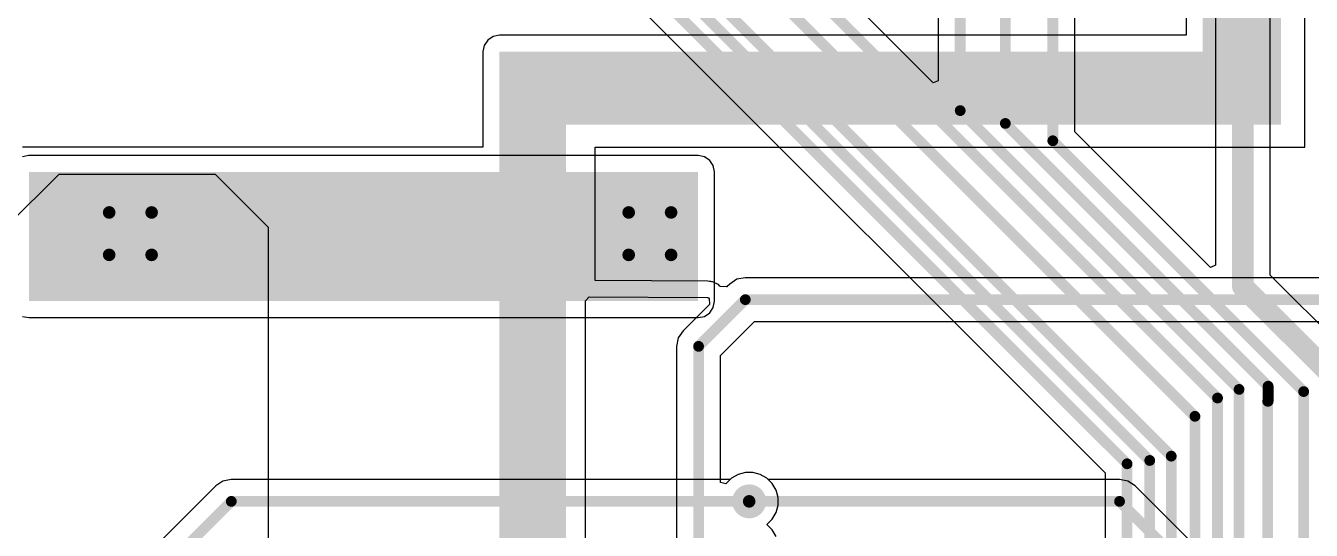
# Model space of a CAD drawing. Header units: millimetres. Extents: x -1.53 to 7.44, y -0.61 to 4.57.
# Drawn here: x 5.317 to 6.511, y 2.344 to 2.813 of the extents above; entities that cross this region are included whole.
import ezdxf

# ---------------------------------------------------------------- set-up
doc = ezdxf.new("R2010")
doc.units = ezdxf.units.MM
doc.header["$MEASUREMENT"] = 0
for name, color, linetype in [('BottomLayer', 5, 'Continuous'), ('BottomSolder', 6, 'Continuous'), ('TopLayer', 1, 'Continuous'), ('TopSolder', 216, 'Continuous'), ('ViaHoleLayer', 16, 'Continuous')]:
    doc.layers.add(name, color=color, linetype=linetype)

msp = doc.modelspace()

# ---------------------------------------------------------------- hatches: boundary and pattern name
at = {"layer": 'BottomLayer'}
msp.add_hatch(color=5, dxfattribs=at).paths.add_polyline_path([(5.32, 2.557), (5.9416, 2.557), (5.9416, 2.677), (5.32, 2.677)])
h = msp.add_hatch(color=5, dxfattribs=at)
edge = h.paths.add_edge_path()
edge.add_arc((5.3946, 2.6394), 0.0118, 0, 360)
h = msp.add_hatch(color=5, dxfattribs=at)
edge = h.paths.add_edge_path()
edge.add_arc((5.434, 2.6394), 0.0118, 0, 360)
h = msp.add_hatch(color=5, dxfattribs=at)
edge = h.paths.add_edge_path()
edge.add_arc((5.8771, 2.6394), 0.0118, 0, 360)
h = msp.add_hatch(color=5, dxfattribs=at)
edge = h.paths.add_edge_path()
edge.add_arc((5.9165, 2.6394), 0.0118, 0, 360)
h = msp.add_hatch(color=5, dxfattribs=at)
edge = h.paths.add_edge_path()
edge.add_arc((5.3946, 2.6), 0.0118, 0, 360)
h = msp.add_hatch(color=5, dxfattribs=at)
edge = h.paths.add_edge_path()
edge.add_arc((5.434, 2.6), 0.0118, 0, 360)
h = msp.add_hatch(color=5, dxfattribs=at)
edge = h.paths.add_edge_path()
edge.add_arc((5.8771, 2.6), 0.0118, 0, 360)
h = msp.add_hatch(color=5, dxfattribs=at)
edge = h.paths.add_edge_path()
edge.add_arc((5.9165, 2.6), 0.0118, 0, 360)
h = msp.add_hatch(color=5, dxfattribs=at)
edge = h.paths.add_edge_path()
edge.add_arc((5.989, 2.371), 0.0118, 0, 360)
at = {"layer": 'BottomSolder'}
h = msp.add_hatch(color=6, dxfattribs=at)
edge = h.paths.add_edge_path()
edge.add_arc((5.3946, 2.6394), 0.0158, 0, 360)
h = msp.add_hatch(color=6, dxfattribs=at)
edge = h.paths.add_edge_path()
edge.add_arc((5.434, 2.6394), 0.0158, 0, 360)
h = msp.add_hatch(color=6, dxfattribs=at)
edge = h.paths.add_edge_path()
edge.add_arc((5.8771, 2.6394), 0.0158, 0, 360)
h = msp.add_hatch(color=6, dxfattribs=at)
edge = h.paths.add_edge_path()
edge.add_arc((5.9165, 2.6394), 0.0158, 0, 360)
h = msp.add_hatch(color=6, dxfattribs=at)
edge = h.paths.add_edge_path()
edge.add_arc((5.3946, 2.6), 0.0158, 0, 360)
h = msp.add_hatch(color=6, dxfattribs=at)
edge = h.paths.add_edge_path()
edge.add_arc((5.434, 2.6), 0.0158, 0, 360)
h = msp.add_hatch(color=6, dxfattribs=at)
edge = h.paths.add_edge_path()
edge.add_arc((5.8771, 2.6), 0.0158, 0, 360)
h = msp.add_hatch(color=6, dxfattribs=at)
edge = h.paths.add_edge_path()
edge.add_arc((5.9165, 2.6), 0.0158, 0, 360)
h = msp.add_hatch(color=6, dxfattribs=at)
edge = h.paths.add_edge_path()
edge.add_arc((5.989, 2.371), 0.0158, 0, 360)
at = {"layer": 'TopLayer'}
for points in [[(6.4102, 2.721), (6.4828, 2.721), (6.4828, 3.043), (6.4102, 3.043)], [(5.819, 2.21), (5.819, 2.7888), (5.757, 2.7888), (5.757, 2.21)], [(5.767, 2.721), (6.4828, 2.721), (6.4828, 2.7888), (5.767, 2.7888)]]:
    msp.add_hatch(color=1, dxfattribs=at).paths.add_polyline_path(points)
h = msp.add_hatch(color=1, dxfattribs=at)
edge = h.paths.add_edge_path()
edge.add_arc((5.3946, 2.6394), 0.0118, 0, 360)
h = msp.add_hatch(color=1, dxfattribs=at)
edge = h.paths.add_edge_path()
edge.add_arc((5.434, 2.6394), 0.0118, 0, 360)
h = msp.add_hatch(color=1, dxfattribs=at)
edge = h.paths.add_edge_path()
edge.add_arc((5.8771, 2.6394), 0.0118, 0, 360)
h = msp.add_hatch(color=1, dxfattribs=at)
edge = h.paths.add_edge_path()
edge.add_arc((5.9165, 2.6394), 0.0118, 0, 360)
h = msp.add_hatch(color=1, dxfattribs=at)
edge = h.paths.add_edge_path()
edge.add_arc((5.3946, 2.6), 0.0118, 0, 360)
h = msp.add_hatch(color=1, dxfattribs=at)
edge = h.paths.add_edge_path()
edge.add_arc((5.434, 2.6), 0.0118, 0, 360)
h = msp.add_hatch(color=1, dxfattribs=at)
edge = h.paths.add_edge_path()
edge.add_arc((5.8771, 2.6), 0.0118, 0, 360)
h = msp.add_hatch(color=1, dxfattribs=at)
edge = h.paths.add_edge_path()
edge.add_arc((5.9165, 2.6), 0.0118, 0, 360)
h = msp.add_hatch(color=1, dxfattribs=at)
edge = h.paths.add_edge_path()
edge.add_arc((5.989, 2.371), 0.0118, 0, 360)
at = {"layer": 'TopSolder'}
h = msp.add_hatch(color=216, dxfattribs=at)
edge = h.paths.add_edge_path()
edge.add_arc((5.3946, 2.6394), 0.0158, 0, 360)
h = msp.add_hatch(color=216, dxfattribs=at)
edge = h.paths.add_edge_path()
edge.add_arc((5.434, 2.6394), 0.0158, 0, 360)
h = msp.add_hatch(color=216, dxfattribs=at)
edge = h.paths.add_edge_path()
edge.add_arc((5.8771, 2.6394), 0.0158, 0, 360)
h = msp.add_hatch(color=216, dxfattribs=at)
edge = h.paths.add_edge_path()
edge.add_arc((5.9165, 2.6394), 0.0158, 0, 360)
h = msp.add_hatch(color=216, dxfattribs=at)
edge = h.paths.add_edge_path()
edge.add_arc((5.3946, 2.6), 0.0158, 0, 360)
h = msp.add_hatch(color=216, dxfattribs=at)
edge = h.paths.add_edge_path()
edge.add_arc((5.434, 2.6), 0.0158, 0, 360)
h = msp.add_hatch(color=216, dxfattribs=at)
edge = h.paths.add_edge_path()
edge.add_arc((5.8771, 2.6), 0.0158, 0, 360)
h = msp.add_hatch(color=216, dxfattribs=at)
edge = h.paths.add_edge_path()
edge.add_arc((5.9165, 2.6), 0.0158, 0, 360)
h = msp.add_hatch(color=216, dxfattribs=at)
edge = h.paths.add_edge_path()
edge.add_arc((5.989, 2.371), 0.0158, 0, 360)
at = {"layer": 'ViaHoleLayer'}
h = msp.add_hatch(color=16, dxfattribs=at)
edge = h.paths.add_edge_path()
edge.add_arc((5.3946, 2.6394), 0.00591, 0, 360)
h = msp.add_hatch(color=16, dxfattribs=at)
edge = h.paths.add_edge_path()
edge.add_arc((5.434, 2.6394), 0.00591, 0, 360)
h = msp.add_hatch(color=16, dxfattribs=at)
edge = h.paths.add_edge_path()
edge.add_arc((5.8771, 2.6394), 0.00591, 0, 360)
h = msp.add_hatch(color=16, dxfattribs=at)
edge = h.paths.add_edge_path()
edge.add_arc((5.9165, 2.6394), 0.00591, 0, 360)
h = msp.add_hatch(color=16, dxfattribs=at)
edge = h.paths.add_edge_path()
edge.add_arc((5.3946, 2.6), 0.00591, 0, 360)
h = msp.add_hatch(color=16, dxfattribs=at)
edge = h.paths.add_edge_path()
edge.add_arc((5.434, 2.6), 0.00591, 0, 360)
h = msp.add_hatch(color=16, dxfattribs=at)
edge = h.paths.add_edge_path()
edge.add_arc((5.8771, 2.6), 0.00591, 0, 360)
h = msp.add_hatch(color=16, dxfattribs=at)
edge = h.paths.add_edge_path()
edge.add_arc((5.9165, 2.6), 0.00591, 0, 360)
h = msp.add_hatch(color=16, dxfattribs=at)
edge = h.paths.add_edge_path()
edge.add_arc((5.989, 2.371), 0.00591, 0, 360)

# ---------------------------------------------------------------- linework, layer by layer
at = {"layer": 'BottomLayer'}
for p, q in [((6.2914, 2.7144), (6.2914, 3.379)), ((6.1646, 3.3194), (6.1646, 2.7618)), ((6.16, 2.7598), (5.8624, 3.0574)), ((6.422, 2.9737), (6.422, 2.5904)), ((6.473, 2.5811), (6.473, 2.9737)), ((5.7465, 2.9706), (6.3196, 2.3975)), ((6.1646, 2.7618), (6.16, 2.7598)), ((6.4174, 2.5884), (6.2914, 2.7144)), ((5.32, 2.6923), (5.3141, 2.6911)), ((5.9416, 2.6923), (5.32, 2.6923)), ((5.9474, 2.6911), (5.9416, 2.6923)), ((5.9524, 2.6878), (5.9474, 2.6911)), ((5.9557, 2.6829), (5.9524, 2.6878)), ((5.9569, 2.677), (5.9557, 2.6829)), ((5.9569, 2.557), (5.9569, 2.677)), ((6.422, 2.5904), (6.4174, 2.5884)), ((6.6899, 2.3641), (6.473, 2.5811)), ((5.9557, 2.5511), (5.9569, 2.557)), ((5.9474, 2.5429), (5.9524, 2.5462)), ((5.9524, 2.5462), (5.9557, 2.5511)), ((5.3141, 2.5429), (5.32, 2.5417)), ((5.32, 2.5417), (5.9416, 2.5417)), ((5.9416, 2.5417), (5.9474, 2.5429)), ((5.5002, 2.3898), (5.4936, 2.3854)), ((5.508, 2.3914), (5.5002, 2.3898)), ((5.9715, 2.3914), (5.508, 2.3914)), ((5.9725, 2.3925), (5.9715, 2.3914)), ((5.9787, 2.396), (5.9725, 2.3925)), ((5.9855, 2.3978), (5.9787, 2.396)), ((5.9925, 2.3978), (5.9855, 2.3978)), ((5.9993, 2.396), (5.9925, 2.3978)), ((6.0055, 2.3925), (5.9993, 2.396)), ((6.0105, 2.3875), (6.0055, 2.3925)), ((6.3196, 2.3975), (6.3196, 1.8095)), ((5.4936, 2.3854), (5.3276, 2.2194)), ((6.014, 2.3813), (6.0105, 2.3875)), ((6.0158, 2.3745), (6.014, 2.3813)), ((6.014, 2.3607), (6.0158, 2.3675)), ((6.0158, 2.3675), (6.0158, 2.3745)), ((6.0055, 2.3495), (6.0087, 2.3528)), ((6.0087, 2.3528), (6.0105, 2.3545)), ((6.0105, 2.3545), (6.014, 2.3607)), ((6.0087, 2.3462), (6.0055, 2.3495)), ((6.0105, 2.3445), (6.0087, 2.3462)), ((6.014, 2.3383), (6.0105, 2.3445))]:
    msp.add_line(p, q, dxfattribs=at)
for points, const_width in [([(6.2269, 2.7221), (6.2269, 3.3878)], 0.01), ([(6.271, 2.706), (6.271, 3.379)], 0.01), ([(6.185, 2.734), (6.185, 3.3278)], 0.01), ([(5.848, 3.043), (6.424, 2.467)], 0.01), ([(6.4475, 2.5705), (6.4475, 3.027)], 0.02), ([(5.7689, 3.0251), (6.381, 2.413)], 0.01), ([(5.762, 3.008), (6.361, 2.409)], 0.01), ([(5.7549, 2.991), (6.34, 2.4059)], 0.01), ([(5.882, 2.971), (6.403, 2.45)], 0.01), ([(6.185, 2.734), (6.444, 2.475)], 0.01), ([(6.2269, 2.7221), (6.471, 2.478)], 0.01), ([(6.271, 2.706), (6.504, 2.473)], 0.01), ([(6.4475, 2.5705), (6.6719, 2.3461)], 0.02), ([(6.424, 1.8218), (6.424, 2.467)], 0.01), ([(6.444, 1.9518), (6.444, 2.475)], 0.01), ([(6.471, 2.464), (6.471, 2.478)], 0.01), ([(6.504, 1.6304), (6.504, 2.473)], 0.01), ([(6.4706, 2.0752), (6.4706, 2.464)], 0.01), ([(6.403, 1.708), (6.403, 2.45)], 0.01), ([(6.361, 1.757), (6.361, 2.409)], 0.01), ([(6.381, 1.729), (6.381, 2.413)], 0.01), ([(6.34, 1.8011), (6.34, 2.4059)], 0.01), ([(5.336, 2.199), (5.508, 2.371)], 0.01), ([(5.508, 2.371), (5.989, 2.371)], 0.01)]:
    msp.add_lwpolyline(points, dxfattribs=dict(at, const_width=const_width))
for points, const_width in [([(6.1825, 2.734, 1), (6.1875, 2.734, 1)], 0.005), ([(6.1825, 2.734, 1), (6.1875, 2.734, 1)], 0.005), ([(6.2244, 2.7221, 1), (6.2294, 2.7221, 1)], 0.005), ([(6.2244, 2.7221, 1), (6.2294, 2.7221, 1)], 0.005), ([(6.2685, 2.706, 1), (6.2735, 2.706, 1)], 0.005), ([(6.2685, 2.706, 1), (6.2735, 2.706, 1)], 0.005), ([(6.4425, 2.5705, 1), (6.4525, 2.5705, 1)], 0.01), ([(6.4425, 2.5705, 1), (6.4525, 2.5705, 1)], 0.01), ([(6.4215, 2.467, 1), (6.4265, 2.467, 1)], 0.005), ([(6.4215, 2.467, 1), (6.4265, 2.467, 1)], 0.005), ([(6.4415, 2.475, 1), (6.4465, 2.475, 1)], 0.005), ([(6.4415, 2.475, 1), (6.4465, 2.475, 1)], 0.005), ([(6.4685, 2.478, 1), (6.4735, 2.478, 1)], 0.005), ([(6.4685, 2.478, 1), (6.4735, 2.478, 1)], 0.005), ([(6.5015, 2.473, 1), (6.5065, 2.473, 1)], 0.005), ([(6.5015, 2.473, 1), (6.5065, 2.473, 1)], 0.005), ([(6.4681, 2.464, 1), (6.4731, 2.464, 1)], 0.005), ([(6.4685, 2.464, 1), (6.4735, 2.464, 1)], 0.005), ([(6.4005, 2.45, 1), (6.4055, 2.45, 1)], 0.005), ([(6.4005, 2.45, 1), (6.4055, 2.45, 1)], 0.005), ([(6.3585, 2.409, 1), (6.3635, 2.409, 1)], 0.005), ([(6.3585, 2.409, 1), (6.3635, 2.409, 1)], 0.005), ([(6.3785, 2.413, 1), (6.3835, 2.413, 1)], 0.005), ([(6.3785, 2.413, 1), (6.3835, 2.413, 1)], 0.005), ([(6.3375, 2.4059, 1), (6.3425, 2.4059, 1)], 0.005), ([(6.3375, 2.4059, 1), (6.3425, 2.4059, 1)], 0.005), ([(5.5055, 2.371, 1), (5.5105, 2.371, 1)], 0.005), ([(5.5055, 2.371, 1), (5.5105, 2.371, 1)], 0.005), ([(5.9865, 2.371, 1), (5.9915, 2.371, 1)], 0.005)]:
    msp.add_lwpolyline(points, format="xyb", close=True, dxfattribs=dict(at, const_width=const_width))
at = {"layer": 'TopLayer'}
for p, q in [((6.505, 2.7), (6.505, 3.913)), ((6.3949, 2.9412), (6.3949, 2.8041)), ((5.7429, 2.7946), (5.7417, 2.7888)), ((5.7462, 2.7996), (5.7429, 2.7946)), ((5.7511, 2.8029), (5.7462, 2.7996)), ((5.757, 2.8041), (5.7511, 2.8029)), ((6.3949, 2.8041), (5.757, 2.8041)), ((5.7417, 2.7888), (5.7417, 2.7)), ((5.7417, 2.7), (5.314, 2.7)), ((5.846, 2.5762), (5.846, 2.7)), ((5.846, 2.7), (6.505, 2.7)), ((5.3, 2.627), (5.348, 2.675)), ((5.348, 2.675), (5.493, 2.675)), ((5.493, 2.675), (5.5423, 2.6257)), ((5.5423, 2.6257), (5.5423, 2.195)), ((5.9505, 2.5756), (5.846, 2.5762)), ((5.952, 2.5753), (5.9505, 2.5756)), ((5.9535, 2.5753), (5.952, 2.5753)), ((5.9543, 2.5751), (5.9535, 2.5753)), ((5.9546, 2.575), (5.9543, 2.5751)), ((5.955, 2.575), (5.9546, 2.575)), ((5.956, 2.5745), (5.955, 2.575)), ((5.9564, 2.5744), (5.956, 2.5745)), ((5.9568, 2.5741), (5.9564, 2.5744)), ((5.9574, 2.5738), (5.9568, 2.5741)), ((5.9598, 2.5728), (5.9574, 2.5738)), ((5.9601, 2.5726), (5.9598, 2.5728)), ((5.9604, 2.5724), (5.9601, 2.5726)), ((5.9619, 2.5708), (5.9604, 2.5724)), ((5.9623, 2.5705), (5.9619, 2.5708)), ((5.968, 2.5702), (5.9623, 2.5705)), ((5.9685, 2.5704), (5.968, 2.5702)), ((5.9687, 2.5705), (5.9685, 2.5704)), ((5.971, 2.5728), (5.9687, 2.5705)), ((5.9776, 2.5773), (5.971, 2.5728)), ((5.971, 2.5728), (5.971, 2.5728)), ((5.9854, 2.5788), (5.9776, 2.5773)), ((6.725, 2.5788), (5.9854, 2.5788)), ((5.837, 2.5574), (5.8405, 2.5609)), ((5.837, 2.2873), (5.837, 2.5574)), ((5.8405, 2.5609), (5.9504, 2.5603)), ((5.9504, 2.5603), (5.9512, 2.5602)), ((5.9512, 2.5602), (5.9519, 2.5591)), ((5.9519, 2.5591), (5.9522, 2.5542)), ((5.9521, 2.554), (5.9276, 2.5294)), ((5.9522, 2.5542), (5.9521, 2.554)), ((5.9624, 2.5066), (5.9939, 2.538)), ((5.9939, 2.538), (6.8645, 2.538)), ((5.9232, 2.5228), (5.9216, 2.515)), ((5.9276, 2.5294), (5.9232, 2.5228)), ((5.9216, 2.515), (5.9216, 2.1003)), ((5.9624, 2.3885), (5.9624, 2.5066)), ((5.9674, 2.3872), (5.9624, 2.3885)), ((5.9725, 2.3925), (5.9675, 2.3875)), ((5.9787, 2.396), (5.9725, 2.3925)), ((5.9855, 2.3978), (5.9787, 2.396)), ((5.9925, 2.3978), (5.9855, 2.3978)), ((5.9993, 2.396), (5.9925, 2.3978)), ((6.0055, 2.3925), (5.9993, 2.396)), ((6.0065, 2.3914), (6.0055, 2.3925)), ((6.333, 2.3914), (6.0065, 2.3914)), ((6.3408, 2.3898), (6.333, 2.3914)), ((6.3474, 2.3854), (6.3408, 2.3898)), ((5.9675, 2.3875), (5.9674, 2.3872)), ((6.4036, 2.3293), (6.3474, 2.3854))]:
    msp.add_line(p, q, dxfattribs=at)
at = {"layer": 'TopLayer', "const_width": 0.01}
for points in [[(5.942, 2.515), (5.9854, 2.5584)], [(5.9854, 2.5584), (6.9147, 2.5584)], [(5.942, 2.0919), (5.942, 2.515)], [(5.989, 2.371), (6.333, 2.371)], [(6.333, 2.371), (6.3892, 2.3148)]]:
    msp.add_lwpolyline(points, dxfattribs=at)
at = {"layer": 'TopLayer', "const_width": 0.005}
for points in [[(5.9829, 2.5584, 1), (5.9879, 2.5584, 1)], [(5.9829, 2.5584, 1), (5.9879, 2.5584, 1)], [(5.9395, 2.515, 1), (5.9445, 2.515, 1)], [(5.9395, 2.515, 1), (5.9445, 2.515, 1)], [(5.9865, 2.371, 1), (5.9915, 2.371, 1)], [(6.3305, 2.371, 1), (6.3355, 2.371, 1)], [(6.3305, 2.371, 1), (6.3355, 2.371, 1)]]:
    msp.add_lwpolyline(points, format="xyb", close=True, dxfattribs=at)

doc.saveas('drawing.dxf')
